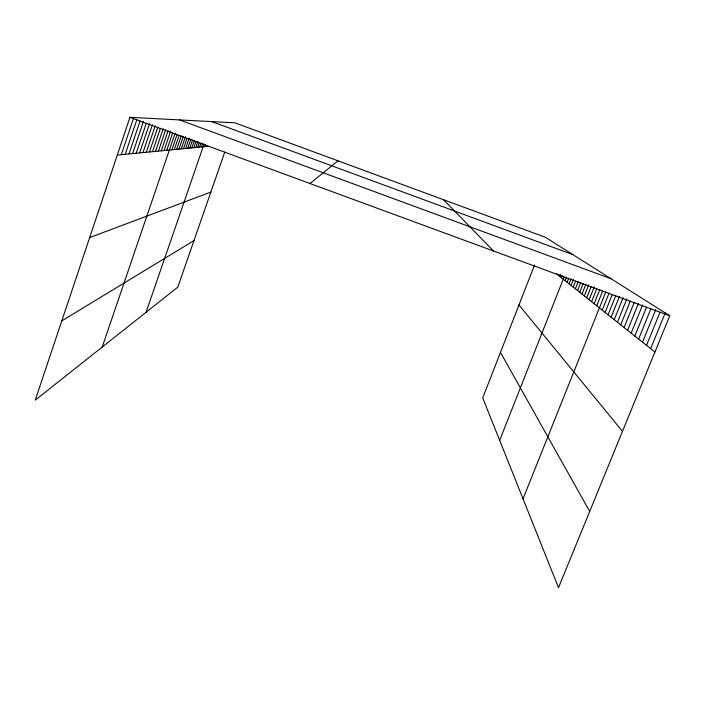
<?xml version="1.0" encoding="UTF-8"?>
<svg xmlns="http://www.w3.org/2000/svg" width="705" height="705" viewBox="0 0 705 705"><rect width="100%" height="100%" fill="white"/><g stroke="black" fill="none" stroke-linecap="round" stroke-linejoin="round"><path stroke-width="1.06" d="M534.584 264.965L482.722 397.902L558.51 587.679L669.75 315.778L545.388 237.268L234.915 122.82L129.94 117.321L35.25 400.132L177.792 287.155L224.728 152.121M121.322 154.659L133.774 117.524M125.208 154.289L136.805 119.744M128.98 153.919L140.048 120.996M132.637 153.575L143.529 121.216M136.197 153.232L146.243 123.41M139.643 152.897L149.557 123.507M142.992 152.58L152.386 124.785M146.252 152.262L155.179 125.878M149.425 151.963L157.805 127.182M152.509 151.663L160.44 128.248M155.505 151.372L163.243 128.566M158.422 151.09L165.719 129.605M161.269 150.817L168.134 130.628M164.036 150.553L170.698 130.989M166.741 150.297L172.619 133.007M102.207 347.054L175.034 133.421M171.861 149.804L177.114 134.417M174.294 149.566L179.141 135.378M176.664 149.337L181.273 135.853M178.982 149.116L183.194 136.814M181.256 148.896L185.415 136.735M183.467 148.684L187.028 138.295M185.635 148.482L189.151 138.206M187.75 148.279L190.888 139.132M189.821 148.076L192.58 140.039M191.839 147.883L194.324 140.656M193.822 147.689L195.928 141.564M195.761 147.504L197.849 141.441M197.664 147.319L199.092 143.168M199.515 147.142L200.934 143.027M201.339 146.966L202.388 143.917M146.058 312.306L204.168 143.776M204.873 146.631L205.587 144.551M559.523 276.21L560.308 274.21M561.356 277.673L562.158 275.646M499.678 440.361L564.044 277.118M565.154 280.687L566.327 277.708M567.102 282.238L568.688 278.237M569.102 283.824L571.094 278.766M571.138 285.446L573.562 279.312M573.218 287.094L575.571 281.136M575.342 288.786L578.126 281.762M577.51 290.513L580.726 282.397M579.73 292.275L583.255 283.392M582.004 294.073L585.961 284.097M584.322 295.924L588.737 284.82M586.692 297.81L591.16 286.582M589.116 299.731L594.271 286.803M591.601 301.705L596.818 288.627M594.148 303.732L599.832 289.482M596.747 305.794L602.704 290.883M523.022 498.832L605.851 291.817M602.229 310.147L609.164 292.839M605.11 312.447L612.31 294.505M608.071 314.8L615.773 295.615M611.112 317.215L619.466 296.435M614.231 319.691L623.105 297.642M617.43 322.238L626.842 298.876M620.717 324.846L630.376 300.929M624.101 327.534L634.306 302.278M627.573 330.301L638.43 303.485M631.151 333.139L642.572 304.948M634.826 336.056L646.494 307.318M638.607 339.07L650.865 308.905M642.502 342.163L655.791 309.53M646.52 345.353L660.047 312.174M650.653 348.64L665.238 312.932M309.971 183.512L337.995 160.819M61.793 320.863L193.972 240.608M89.685 237.55L210.83 192.095M117.312 155.047L208.257 146.305M211.808 121.612L572.909 254.637M179.634 119.929L611.085 278.739M129.94 117.321L669.75 315.778M556.536 273.84L654.919 352.024M443.551 199.726L493.5 250.98M518.968 304.974L622.471 431.337M500.471 352.403L589.697 511.442"/></g></svg>
